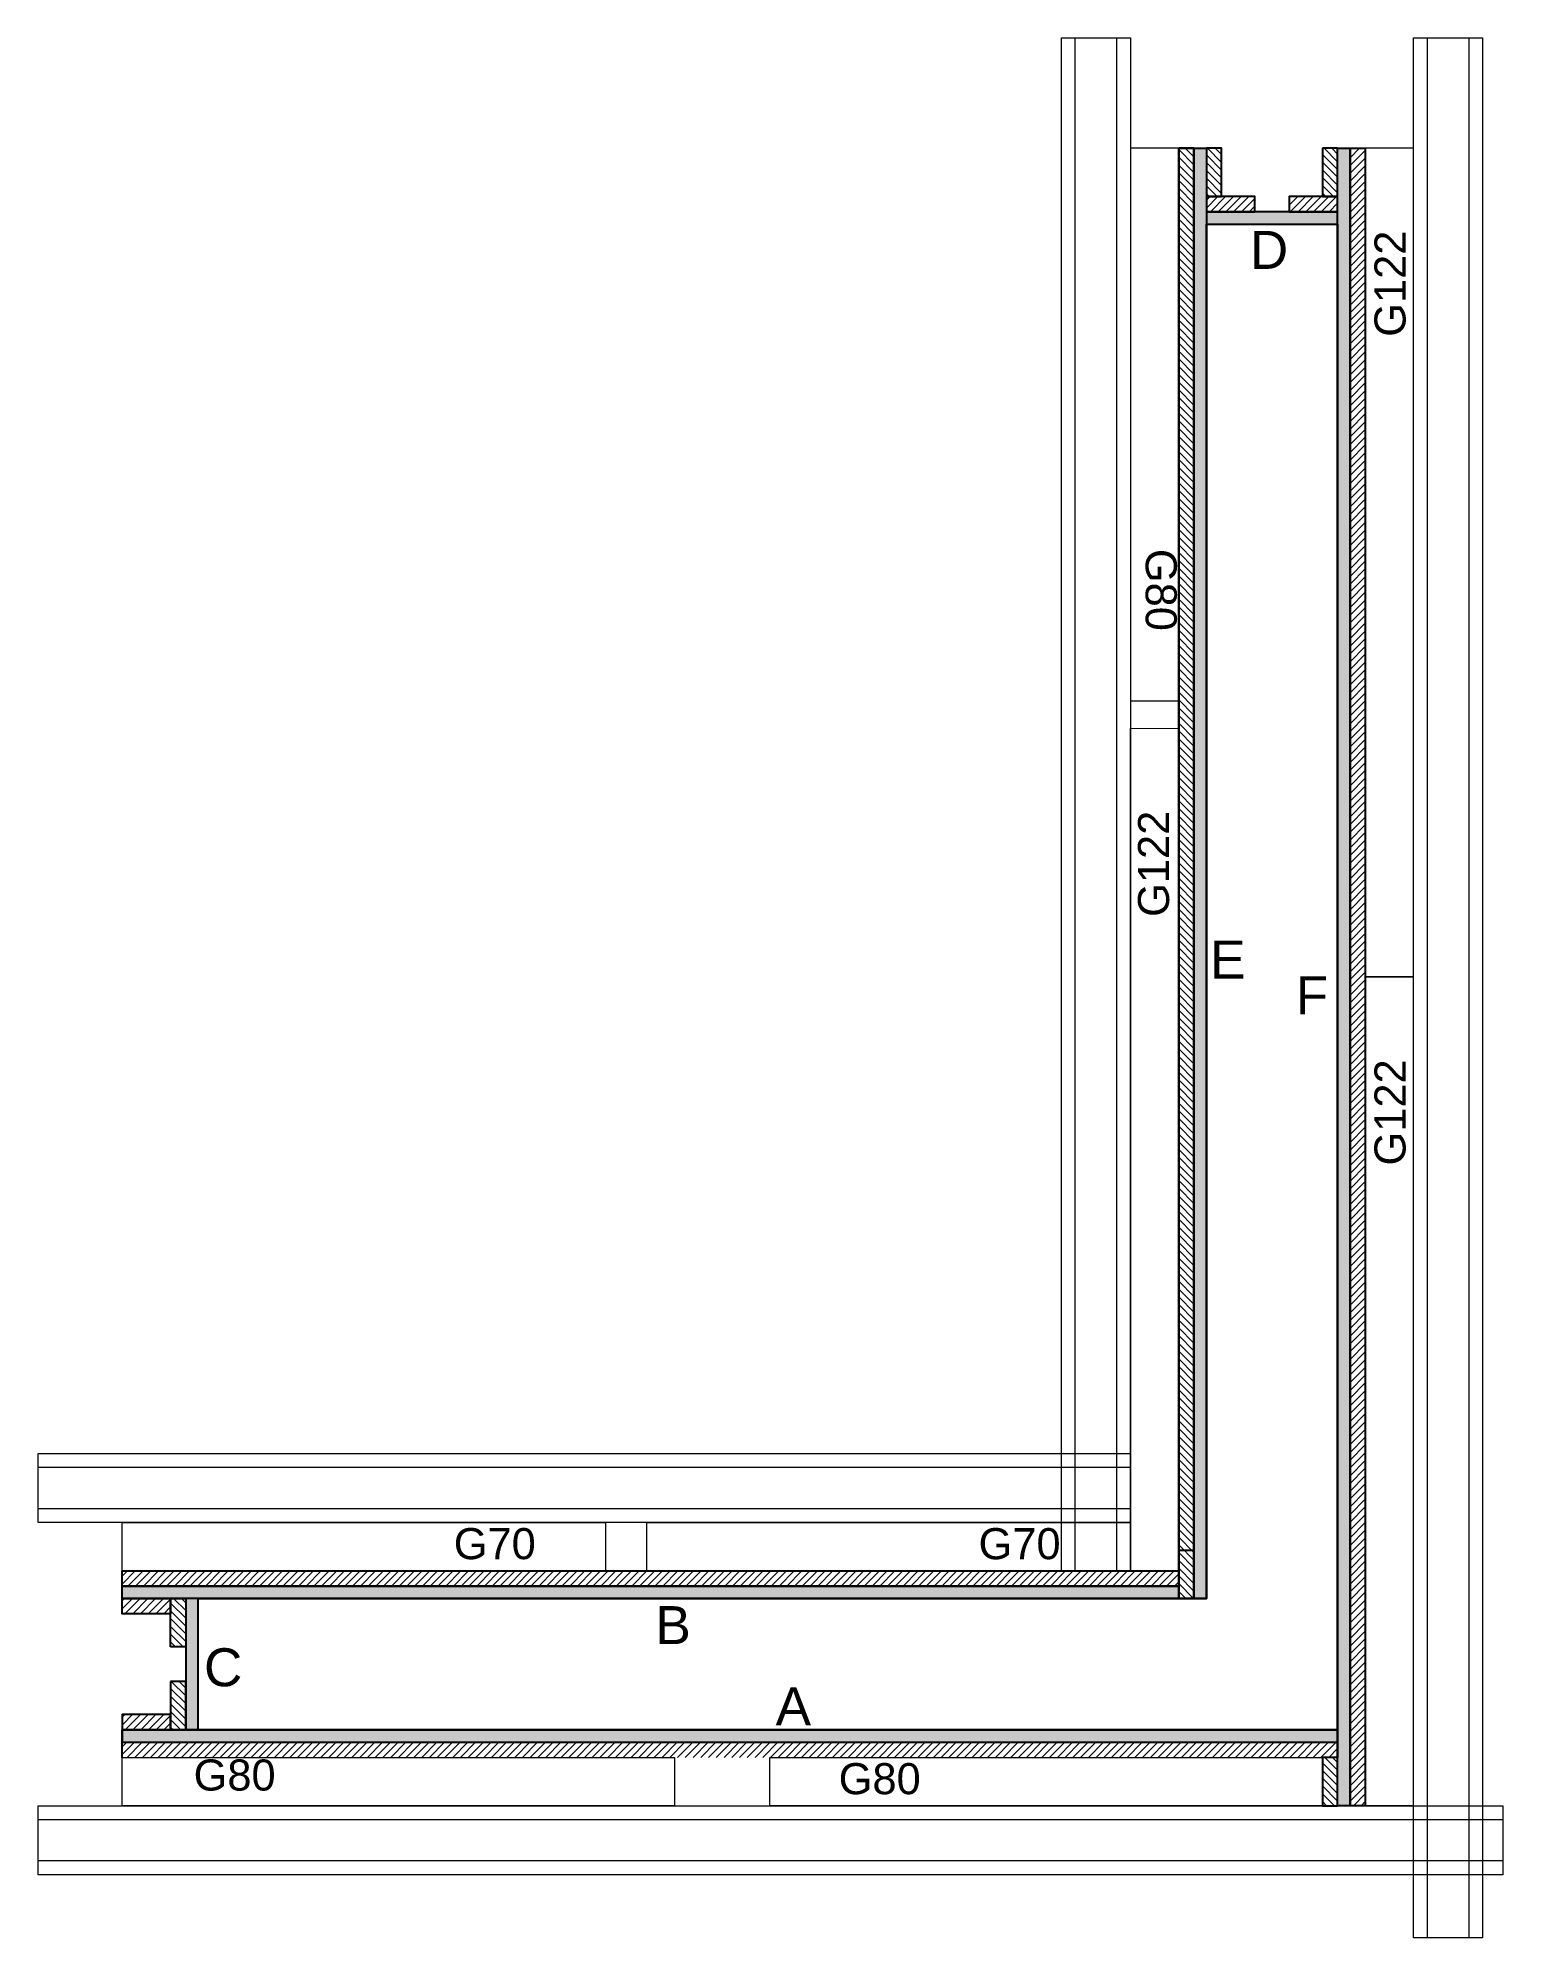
# Model space of a CAD drawing. Header units: millimetres. Extents: x 8154 to 8783, y 2922 to 8099.
# Drawn here: x 8358 to 8783, y 7549 to 8099 of the extents above.
import ezdxf
from ezdxf.enums import TextEntityAlignment as Align

# ---------------------------------------------------------------- set-up
doc = ezdxf.new("R2010")
doc.units = ezdxf.units.MM
for name, color, linetype in [('CHAPA', 1, 'Continuous'), ('SARRAFO', 251, 'Continuous'), ('TEXTO_GERAL', 7, 'Continuous')]:
    doc.layers.add(name, color=color, linetype=linetype)
for name, color, linetype, lineweight in [('CONCRETO', 251, 'Continuous', 25), ('Hachura', 251, 'Continuous', 9), ('Madeira', 126, 'Continuous', 18), ('Perfil Metálico', 224, 'Continuous', 18)]:
    doc.layers.add(name, color=color, linetype=linetype, lineweight=lineweight)
doc.styles.add('ARIAL', font='arial.ttf')
doc.styles.add('SANSSERIF', font='sas_____.pfb')
pattern_1 = [(45, (17691.3402, 30124.7737), (-1.12253202, 1.12253202), [])]
pattern_2 = [(135, (-14342.4198, 16366.9173), (-1.12253202, -1.12253202), [])]
pattern_3 = [(45, (17730.3402, 30132.7737), (-1.12253202, 1.12253202), [])]

msp = doc.modelspace()

# ---------------------------------------------------------------- hatches: boundary and pattern name
at = {"layer": 'Hachura'}
h = msp.add_hatch(dxfattribs=at)
h.set_pattern_fill('ANSI31', color=256, scale=0.5, angle=450, style=0)
h.set_pattern_definition([(135, (-14474.4198, 16286.9173), (-1.12253202, -1.12253202), [])])
h.paths.add_polyline_path([(8688.7, 8067.31), (8693.1, 8067.31), (8693.1, 7647.31), (8688.7, 7647.31)])
h = msp.add_hatch(color=256, dxfattribs=at)
h.dxf.hatch_style = 1
h.paths.add_polyline_path([(8693.1, 8067.31), (8696.7, 8067.31), (8696.7, 7647.31), (8693.1, 7647.31)])
h = msp.add_hatch(dxfattribs=at)
h.set_pattern_fill('ANSI31', color=256, scale=0.5, angle=270, style=0)
h.set_pattern_definition([(315, (31201.1965, -3123.9863), (1.12253202, 1.12253202), [])])
h.paths.add_polyline_path([(8701.1, 8053.31), (8696.7, 8053.31), (8696.7, 8067.31), (8701.1, 8067.31)])
h = msp.add_hatch(dxfattribs=at)
h.set_pattern_fill('ANSI31', color=256, scale=0.5, angle=270, style=0)
h.set_pattern_definition([(315, (31167.5965, -3123.9863), (1.12253202, 1.12253202), [])])
h.paths.add_polyline_path([(8734.7, 8053.31), (8730.3, 8053.31), (8730.3, 8067.31), (8734.7, 8067.31)])
h = msp.add_hatch(color=256, dxfattribs=at)
h.dxf.hatch_style = 1
h.paths.add_polyline_path([(8738.3, 7587.31), (8734.7, 7587.31), (8734.7, 8067.31), (8738.3, 8067.31)])
h = msp.add_hatch(dxfattribs=at)
h.set_pattern_fill('ANSI31', color=256, scale=0.5, angle=360, style=0)
h.set_pattern_definition([(45, (19499.2911, -1478.8242), (-1.12253202, 1.12253202), [])])
h.paths.add_polyline_path([(8738.3, 8067.31), (8742.7, 8067.31), (8742.7, 7587.31), (8738.3, 7587.31)])
h = msp.add_hatch(dxfattribs=at)
h.set_pattern_fill('ANSI31', color=256, scale=0.5, angle=180, style=0)
h.set_pattern_definition([(225, (-1321.5635, -16195.2427), (1.122532015, -1.122532015), [])])
h.paths.add_polyline_path([(8710.7, 8053.31), (8710.7, 8048.91), (8696.7, 8048.91), (8696.7, 8053.31)])
h = msp.add_hatch(dxfattribs=at)
h.set_pattern_fill('ANSI31', color=256, scale=0.5, angle=180, style=0)
h.set_pattern_definition([(225, (-1345.5635, -16195.2427), (1.122532015, -1.122532015), [])])
h.paths.add_polyline_path([(8734.7, 8053.31), (8734.7, 8048.91), (8720.7, 8048.91), (8720.7, 8053.31)])
h = msp.add_hatch(color=256, dxfattribs=at)
h.dxf.hatch_style = 1
h.paths.add_polyline_path([(8734.7, 8045.31), (8734.7, 8048.91), (8696.7, 8048.91), (8696.7, 8045.31)])
h = msp.add_hatch(dxfattribs=at)
h.set_pattern_fill('ANSI31', color=256, scale=0.5, angle=360, style=0)
h.set_pattern_definition(pattern_3)
h.paths.add_polyline_path([(8688.7, 7650.91), (8688.7, 7655.31), (8382.7, 7655.31), (8382.7, 7650.91)])
h = msp.add_hatch(color=256, dxfattribs=at)
h.dxf.hatch_style = 1
h.paths.add_polyline_path([(8688.7, 7647.31), (8382.7, 7647.31), (8382.7, 7650.91), (8688.7, 7650.91)])
h = msp.add_hatch(dxfattribs=at)
h.set_pattern_fill('ANSI31', color=256, scale=0.5, angle=360, style=0)
h.set_pattern_definition(pattern_1)
h.paths.add_polyline_path([(8396.7, 7642.91), (8396.7, 7647.31), (8382.7, 7647.31), (8382.7, 7642.91)])
h = msp.add_hatch(dxfattribs=at)
h.set_pattern_fill('ANSI31', color=256, scale=0.5, angle=450, style=0)
h.set_pattern_definition(pattern_2)
h.paths.add_polyline_path([(8401.1, 7647.31), (8396.7, 7647.31), (8396.7, 7633.31), (8401.1, 7633.31)])
h = msp.add_hatch(color=256, dxfattribs=at)
h.dxf.hatch_style = 1
h.paths.add_polyline_path([(8401.1, 7609.31), (8404.7, 7609.31), (8404.7, 7647.31), (8401.1, 7647.31)])
h = msp.add_hatch(dxfattribs=at)
h.set_pattern_fill('ANSI31', color=256, scale=0.5, angle=450, style=0)
h.set_pattern_definition(pattern_2)
h.paths.add_polyline_path([(8401.1, 7609.31), (8396.7, 7609.31), (8396.7, 7623.31), (8401.1, 7623.31)])
h = msp.add_hatch(dxfattribs=at)
h.set_pattern_fill('ANSI31', color=256, scale=0.5, angle=360, style=0)
h.set_pattern_definition(pattern_1)
h.paths.add_polyline_path([(8396.7, 7613.71), (8396.7, 7609.31), (8382.7, 7609.31), (8382.7, 7613.71)])
h = msp.add_hatch(color=256, dxfattribs=at)
h.dxf.hatch_style = 1
h.paths.add_polyline_path([(8734.7, 7609.31), (8382.7, 7609.31), (8382.7, 7605.71), (8734.7, 7605.71)])
h = msp.add_hatch(dxfattribs=at)
h.set_pattern_fill('ANSI31', color=256, scale=0.5, angle=360, style=0)
h.set_pattern_definition(pattern_3)
h.paths.add_polyline_path([(8734.7, 7605.71), (8734.7, 7601.31), (8382.7, 7601.31), (8382.7, 7605.71)])
h = msp.add_hatch(dxfattribs=at)
h.set_pattern_fill('ANSI31', color=256, scale=0.5, angle=270, style=0)
h.set_pattern_definition([(315, (31167.5965, -2514.3863), (1.12253202, 1.12253202), [])])
h.paths.add_polyline_path([(8734.7, 7587.31), (8730.3, 7587.31), (8730.3, 7601.31), (8734.7, 7601.31)])

# ---------------------------------------------------------------- linework, layer by layer
at = {"layer": 'CHAPA', "linetype": 'ByBlock'}
for p, q in [((8734.7, 7609.31), (8734.7, 7601.31)), ((8734.7, 7601.31), (8730.92, 7601.31))]:
    msp.add_line(p, q, dxfattribs=at)
at = {"layer": 'CHAPA'}
for points in [[(8696.7, 8067.31), (8696.7, 7647.31), (8693.1, 7647.31), (8693.1, 8067.31)], [(8738.3, 7587.31), (8734.7, 7587.31), (8734.7, 8067.31), (8738.3, 8067.31)], [(8734.7, 8045.31), (8734.7, 8048.91), (8696.7, 8048.91), (8696.7, 8045.31)], [(8688.7, 7647.31), (8382.7, 7647.31), (8382.7, 7650.91), (8688.7, 7650.91)], [(8401.1, 7609.31), (8404.7, 7609.31), (8404.7, 7647.31), (8401.1, 7647.31)], [(8734.7, 7609.31), (8382.7, 7609.31), (8382.7, 7605.71), (8734.7, 7605.71)]]:
    msp.add_lwpolyline(points, close=True, dxfattribs=at)
at = {"layer": 'CONCRETO', "color": 2}
msp.add_lwpolyline([(8404.7, 7609.31), (8404.7, 7647.31), (8696.7, 7647.31), (8696.7, 8045.31), (8734.7, 8045.31), (8734.7, 7609.31)], close=True, dxfattribs=at)
at = {"layer": 'Madeira'}
for points in [[(8688.7, 8067.31), (8674.7, 8067.31), (8674.7, 7907.31), (8688.7, 7907.31)], [(8742.7, 7827.32), (8756.7, 7827.33), (8756.7, 8067.33), (8742.7, 8067.31)], [(8688.7, 7655.31), (8674.7, 7655.33), (8674.7, 7899.32), (8688.7, 7899.3)], [(8742.7, 7587.32), (8756.7, 7587.33), (8756.7, 7827.33), (8742.7, 7827.31)], [(8382.7, 7655.31), (8382.7, 7669.31), (8522.7, 7669.31), (8522.7, 7655.31)], [(8534.69, 7655.29), (8534.69, 7669.29), (8674.69, 7669.29), (8674.69, 7655.29)], [(8542.7, 7601.27), (8542.7, 7587.27), (8382.7, 7587.27), (8382.7, 7601.27)], [(8730.3, 7601.27), (8730.3, 7587.27), (8570.3, 7587.27), (8570.3, 7601.27)]]:
    msp.add_lwpolyline(points, close=True, dxfattribs=at)
at = {"layer": 'Perfil Metálico'}
for points in [[(8654.7, 8099.25), (8674.7, 8099.25), (8674.7, 7655.31), (8654.7, 7655.31)], [(8670.7, 7655.31), (8658.7, 7655.31), (8658.7, 8099.25), (8670.7, 8099.25)], [(8756.7, 8099.25), (8776.7, 8099.25), (8776.7, 7548.99), (8756.7, 7548.99)], [(8772.7, 7548.99), (8760.7, 7548.99), (8760.7, 8099.25), (8772.7, 8099.25)], [(8674.7, 7689.31), (8674.7, 7669.31), (8358.33, 7669.31), (8358.33, 7689.31)], [(8358.33, 7673.31), (8358.33, 7685.31), (8674.7, 7685.31), (8674.7, 7673.31)], [(8782.6, 7587.31), (8782.6, 7567.31), (8358.33, 7567.31), (8358.33, 7587.31)], [(8358.33, 7571.31), (8358.33, 7583.31), (8782.6, 7583.31), (8782.6, 7571.31)]]:
    msp.add_lwpolyline(points, close=True, dxfattribs=at)
at = {"layer": 'SARRAFO'}
msp.add_line((8688.7, 7661.31), (8693.1, 7661.31), dxfattribs=at)
for points in [[(8688.7, 7647.31), (8688.7, 8067.31), (8693.1, 8067.31), (8693.1, 7647.31)], [(8688.7, 7647.31), (8693.1, 7647.31), (8693.1, 8067.31), (8688.7, 8067.31)], [(8696.7, 8067.31), (8696.7, 8053.31), (8701.1, 8053.31), (8701.1, 8067.31)], [(8730.3, 8067.31), (8730.3, 8053.31), (8734.7, 8053.31), (8734.7, 8067.31)], [(8738.3, 7587.31), (8738.3, 8067.31), (8742.7, 8067.31), (8742.7, 7587.31)], [(8738.3, 7587.31), (8738.3, 8067.31), (8742.7, 8067.31), (8742.7, 7587.31)], [(8696.7, 8048.91), (8710.7, 8048.91), (8710.7, 8053.31), (8696.7, 8053.31)], [(8720.7, 8048.91), (8734.7, 8048.91), (8734.7, 8053.31), (8720.7, 8053.31)], [(8688.7, 7650.91), (8382.7, 7650.91), (8382.7, 7655.31), (8688.7, 7655.31)], [(8382.7, 7647.31), (8396.7, 7647.31), (8396.7, 7642.91), (8382.7, 7642.91)], [(8396.7, 7633.31), (8396.7, 7647.31), (8401.1, 7647.31), (8401.1, 7633.31)], [(8396.7, 7623.31), (8396.7, 7609.31), (8401.1, 7609.31), (8401.1, 7623.31)], [(8382.7, 7609.31), (8396.7, 7609.31), (8396.7, 7613.71), (8382.7, 7613.71)], [(8730.3, 7601.31), (8730.3, 7587.31), (8734.7, 7587.31), (8734.7, 7601.31)]]:
    msp.add_lwpolyline(points, close=True, dxfattribs=at)
msp.add_lwpolyline([(8382.7, 7601.27), (8382.7, 7609.31), (8734.7, 7609.31), (8734.7, 7601.31)], dxfattribs=at)

# ---------------------------------------------------------------- texts
at = {"layer": 'TEXTO_GERAL', "style": 'ARIAL'}
for s, p in [('D', (8714.85, 8037.88)), ('E', (8702.91, 7832.34)), ('F', (8727.3, 7822.03)), ('B', (8542.28, 7639.61)), ('C', (8411.95, 7627.39)), ('A', (8577.08, 7616.1))]:
    msp.add_text(s, height=11, dxfattribs=at).set_placement(p, align=Align.MIDDLE_CENTER)
at = {"layer": 'TEXTO_GERAL', "color": 0, "linetype": 'Continuous', "style": 'SANSSERIF'}
for s, rotation, p in [('G122', 90, (8749.88, 8012.71)), ('G80', 270, (8683.62, 7951.3)), ('G122', 90, (8681.4, 7844.7)), ('G122', 90, (8749.88, 7772.71))]:
    msp.add_text(s, height=9, rotation=rotation, dxfattribs=at).set_placement(p, align=Align.MIDDLE_LEFT)
for s, p in [('G70', (8478.73, 7663.2)), ('G70', (8630.72, 7663.19)), ('G80', (8403.39, 7596.19)), ('G80', (8590.21, 7595.13))]:
    msp.add_text(s, height=9, dxfattribs=at).set_placement(p, align=Align.MIDDLE_LEFT)

doc.saveas('drawing.dxf')
